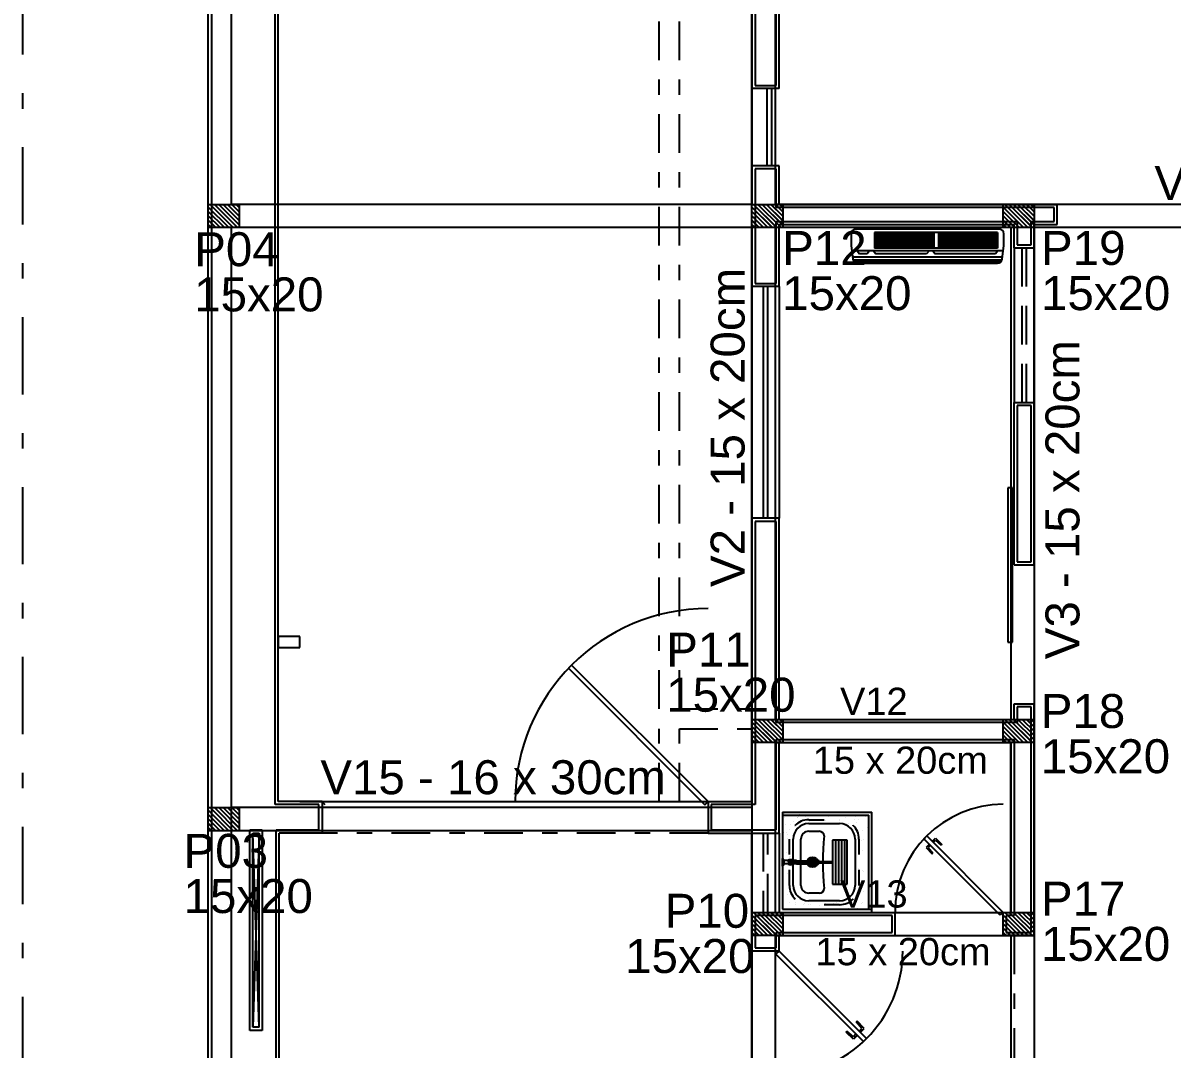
# Model space of a CAD drawing. Header units: millimetres. Extents: x 2317 to 2736, y 1295 to 1343.
# Drawn here: x 2695.79 to 2703.23, y 1311.2 to 1317.84 of the extents above; entities that cross this region are included whole.
import ezdxf

# ---------------------------------------------------------------- set-up
doc = ezdxf.new("R2010")
doc.units = ezdxf.units.MM
doc.linetypes.add('DASHDOT', pattern=[1, 0.5, -0.25, 0, -0.25])
doc.linetypes.add('HIDDEN', pattern=[0.375, 0.25, -0.125])
for name, color, linetype in [('ARQUITETONICO', 8, 'Continuous'), ('LOUÇAS E METAIS', 5, 'Continuous'), ('PILARES', 1, 'Continuous'), ('VIGAS', 5, 'Continuous')]:
    doc.layers.add(name, color=color, linetype=linetype)
doc.layers.add('LC-Textos', color=3, linetype='Continuous', lineweight=20)
doc.styles.add('Arial', font='arial.ttf')

# ---------------------------------------------------------------- blocks, each defined once
blk = doc.blocks.new('*E10')
at = {"layer": 'LOUÇAS E METAIS'}
blk.add_ellipse((486.9, -52), major_axis=(0, -4.75), ratio=0.103175, start_param=0, end_param=3.141593, dxfattribs=at)
blk = doc.blocks.new('eletrico')
at = {"layer": 'ARQUITETONICO', "linetype": 'DASHDOT'}
blk.add_line((-6.347, -14.246), (-6.347, 12.39), dxfattribs=at)
at = {"layer": 'ARQUITETONICO'}
for p, q in [((-5.147, -7.728), (-5.147, 12.39)), ((-5.127, 12.37), (-5.127, -7.748)), ((-4.714, 0.698), (-4.714, 12.37)), ((-4.694, 0.718), (-4.694, 12.39)), ((-1.627, 5.334), (-1.627, 8.564)), ((-1.607, 8.544), (-1.607, 5.354)), ((-1.47, 5.354), (-1.47, 8.454)), ((-1.45, 5.334), (-1.45, 8.434)), ((-1.45, 5.334), (-1.627, 5.334)), ((-1.627, 4.834), (-1.627, 5.334)), ((-1.607, 5.354), (-1.47, 5.354)), ((-1.53, 5.334), (-1.53, 4.834)), ((-1.5, 5.334), (-1.5, 4.834)), ((-1.627, 4.052), (-1.627, 4.834)), ((-1.45, 4.834), (-1.627, 4.834)), ((-1.47, 4.814), (-1.607, 4.814)), ((-1.607, 4.814), (-1.607, 4.072)), ((-1.47, 4.564), (-1.47, 4.814)), ((-1.45, 4.584), (-1.45, 4.834)), ((0.33, 4.564), (-1.47, 4.564)), ((-1.45, 4.584), (0.35, 4.584)), ((-1.45, 4.584), (0.35, 4.584)), ((0.33, 4.474), (0.33, 4.564)), ((0.35, 4.454), (0.35, 4.584)), ((-1.47, 4.072), (-1.47, 4.474)), ((-1.47, 4.474), (0.09, 4.474)), ((0.09, 4.474), (0.09, 4.322)), ((0.18, 4.322), (0.18, 4.474)), ((0.18, 4.474), (0.33, 4.474)), ((-1.45, 4.052), (-1.45, 4.454)), ((-1.45, 4.454), (0.07, 4.454)), ((0.07, 4.302), (0.07, 4.454)), ((0.2, 4.302), (0.2, 4.454)), ((0.2, 4.454), (0.35, 4.454)), ((0.09, 4.322), (0.18, 4.322)), ((0.07, 4.302), (0.2, 4.302)), ((0.07, 4.302), (0.07, 3.302)), ((0.2, 3.302), (0.2, 4.302)), ((-1.45, 4.052), (-1.627, 4.052)), ((-1.627, 2.552), (-1.627, 4.052)), ((-1.607, 4.072), (-1.47, 4.072)), ((-1.5535, 4.052), (-1.5535, 2.552)), ((-1.5235, 2.552), (-1.5235, 4.052)), ((-1.45, 4.052), (-1.45, 2.552)), ((0.07, 2.25), (0.07, 3.302)), ((0.07, 3.302), (0.2, 3.302)), ((0.18, 3.282), (0.09, 3.282)), ((0.09, 3.282), (0.09, 2.27)), ((0.18, 2.27), (0.18, 3.282)), ((0.2, 2.25), (0.2, 3.302)), ((0.03, 2.75), (0.03, 1.75)), ((0.06, 2.75), (0.03, 2.75)), ((0.06, 1.75), (0.06, 2.75)), ((-1.627, 0.718), (-1.627, 2.552)), ((-1.45, 2.552), (-1.627, 2.552)), ((-1.47, 2.532), (-1.607, 2.532)), ((-1.607, 2.532), (-1.607, 0.698)), ((-1.47, 1.23), (-1.47, 2.532)), ((-1.45, 1.25), (-1.45, 2.552)), ((0.07, 2.25), (0.2, 2.25)), ((0.09, 2.27), (0.18, 2.27)), ((-4.554, 1.7858), (-4.694, 1.7858)), ((-4.694, 1.7858), (-4.694, 1.7158)), ((-4.554, 1.7158), (-4.554, 1.7858)), ((-4.694, 1.7158), (-4.554, 1.7158)), ((0.03, 1.75), (0.06, 1.75)), ((-2.7944, 1.6019), (-2.8156, 1.5807)), ((-2.8156, 1.5807), (-1.9317, 0.6968)), ((-1.9105, 0.718), (-2.7944, 1.6019)), ((0.07, 1.25), (0.07, 1.35)), ((0.07, 1.35), (0.2, 1.35)), ((0.2, -0.15), (0.2, 1.35)), ((0.18, 1.33), (0.09, 1.33)), ((0.09, 1.33), (0.09, 1.23)), ((0.18, -0.13), (0.18, 1.33)), ((0.09, 1.23), (-1.47, 1.23)), ((-1.45, 1.25), (0.07, 1.25)), ((-1.47, 0.534), (-1.47, 1.12)), ((-1.47, 1.12), (0.07, 1.12)), ((0.07, 1.12), (0.07, -0.02)), ((-1.45, 0.514), (-1.45, 1.1)), ((-1.45, 1.1), (0.05, 1.1)), ((0.05, 0), (0.05, 1.1)), ((-4.4305, 0.698), (-4.714, 0.698)), ((-4.4105, 0.718), (-4.694, 0.718)), ((-4.4305, 0.534), (-4.4305, 0.698)), ((-4.4105, 0.718), (-4.4105, 0.514)), ((-4.4105, 0.718), (-1.9105, 0.718)), ((-4.3893, 0.6968), (-4.4105, 0.718)), ((-1.9317, 0.6968), (-1.9105, 0.718)), ((-1.9105, 0.718), (-1.627, 0.718)), ((-1.9105, 0.718), (-1.9105, 0.514)), ((-1.607, 0.698), (-1.8905, 0.698)), ((-1.8905, 0.698), (-1.8905, 0.534)), ((-1.43, 0.65), (-0.85, 0.65)), ((-1.43, 0.65), (-1.43, 0.02)), ((-1.43, 0.63), (-0.87, 0.63)), ((-1.4173, 0.6387), (-1.4173, 0.6387)), ((-1.4138, 0.6122), (-1.4138, 0.6122)), ((-1.402, 0.6496), (-1.402, 0.6496)), ((-1.3345, 0.6148), (-1.3345, 0.6148)), ((-1.3344, 0.6113), (-1.3344, 0.6113)), ((-1.3258, 0.6206), (-1.3258, 0.6206)), ((-1.3208, 0.6362), (-1.3208, 0.6362)), ((-1.283, 0.6178), (-1.283, 0.6178)), ((-1.1485, 0.5956), (-1.1485, 0.5956)), ((-1.1394, 0.6226), (-1.1394, 0.6226)), ((-1.1292, 0.6197), (-1.1292, 0.6197)), ((-1.0613, 0.5979), (-1.0613, 0.5979)), ((-1.0232, 0.6425), (-1.0232, 0.6425)), ((-1.0197, 0.616), (-1.0197, 0.616)), ((-0.9634, 0.6011), (-0.9634, 0.6011)), ((-0.959, 0.6182), (-0.959, 0.6182)), ((-0.9504, 0.6276), (-0.9504, 0.6276)), ((-0.9389, 0.6011), (-0.9389, 0.6011)), ((-0.8889, 0.6216), (-0.8889, 0.6216)), ((-0.87, 0.02), (-0.87, 0.63)), ((-0.85, 0.02), (-0.85, 0.65)), ((-4.878, 0.534), (-4.798, 0.534)), ((-4.878, -0.764), (-4.878, 0.534)), ((-4.798, 0.534), (-4.798, -0.764)), ((-4.708, -7.648), (-4.708, 0.534)), ((-4.708, 0.534), (-4.4305, 0.534)), ((-1.8905, 0.534), (-1.47, 0.534)), ((-1.4083, 0.5709), (-1.4083, 0.5709)), ((-1.3836, 0.5376), (-1.3836, 0.5376)), ((-1.3749, 0.5671), (-1.3749, 0.5671)), ((-1.3549, 0.5883), (-1.3549, 0.5883)), ((-1.2595, 0.575), (-1.0595, 0.575)), ((-1.2595, 0.525), (-1.1895, 0.525)), ((-1.2571, 0.5915), (-1.2571, 0.5915)), ((-1.2564, 0.5787), (-1.2564, 0.5787)), ((-1.1592, 0.5947), (-1.1592, 0.5947)), ((-1.0143, 0.5747), (-1.0143, 0.5747)), ((-0.9995, 0.574), (-0.9995, 0.574)), ((-0.9526, 0.5796), (-0.9526, 0.5796)), ((-0.9108, 0.5326), (-0.9108, 0.5326)), ((-0.8798, 0.5526), (-0.8798, 0.5526)), ((-0.8763, 0.5261), (-0.8763, 0.5261)), ((-0.8745, 0.5435), (-0.8745, 0.5435)), ((-4.858, -0.744), (-4.858, 0.514)), ((-4.858, 0.514), (-4.818, 0.514)), ((-4.818, -0.744), (-4.858, 0.514)), ((-4.818, 0.514), (-4.858, -0.744)), ((-4.818, -0.744), (-4.818, 0.514)), ((-4.688, -7.628), (-4.688, 0.514)), ((-4.4105, 0.514), (-4.688, 0.514)), ((-1.9105, 0.514), (-1.45, 0.514)), ((-1.627, 0), (-1.627, 0.514)), ((-1.45, 0.514), (-1.45, 0)), ((-1.4298, 0.5072), (-1.4298, 0.5072)), ((-1.4212, 0.5165), (-1.4212, 0.5165)), ((-1.4003, 0.5166), (-1.4003, 0.5166)), ((-1.3993, 0.5019), (-1.3993, 0.5019)), ((-1.3958, 0.4755), (-1.3958, 0.4755)), ((-1.3595, 0.175), (-1.3595, 0.475)), ((-1.3095, 0.175), (-1.3095, 0.475)), ((-1.106, 0.4669), (-1.106, 0.1831)), ((-1.0095, 0.4669), (-1.106, 0.4669)), ((-1.0865, 0.4669), (-1.0865, 0.1831)), ((-1.0671, 0.4669), (-1.0671, 0.1831)), ((-1.0476, 0.4669), (-1.0476, 0.1831)), ((-1.0281, 0.4669), (-1.0281, 0.1831)), ((-1.0095, 0.1831), (-1.0095, 0.4669)), ((-0.9595, 0.475), (-0.9595, 0.175)), ((-0.9585, 0.4639), (-0.9585, 0.4639)), ((-0.9144, 0.4655), (-0.9144, 0.4655)), ((-0.9058, 0.4749), (-0.9058, 0.4749)), ((-0.8709, 0.4848), (-0.8709, 0.4848)), ((-0.5135, 0.4764), (-0.495, 0.495)), ((-0.0186, -0.0186), (-0.5135, 0.4764)), ((-0.495, 0.495), (0, 0)), ((-0.4594, 0.4594), (-0.4382, 0.4807)), ((-0.4533, 0.4533), (-0.4385, 0.468)), ((-0.4385, 0.468), (-0.402, 0.4364)), ((-0.4382, 0.4807), (-0.3979, 0.4404)), ((-1.4009, 0.3866), (-1.4009, 0.3866)), ((-1.3903, 0.4342), (-1.3903, 0.4342)), ((-1.3833, 0.3794), (-1.3833, 0.3794)), ((-0.9549, 0.4213), (-0.9549, 0.4213)), ((-0.9523, 0.4214), (-0.9523, 0.4214)), ((-0.9386, 0.4429), (-0.9386, 0.4429)), ((-0.9115, 0.4026), (-0.9115, 0.4026)), ((-0.8742, 0.3853), (-0.8742, 0.3853)), ((-0.478, 0.4409), (-0.4993, 0.4196)), ((-0.4993, 0.4196), (-0.459, 0.3794)), ((-0.4718, 0.4347), (-0.4865, 0.42)), ((-0.4865, 0.42), (-0.4549, 0.3834)), ((-0.459, 0.3794), (-0.4549, 0.3834)), ((-0.3979, 0.4404), (-0.402, 0.4364)), ((-1.43, 0.3), (-1.43, 0.35)), ((-1.43, 0.35), (-1.427, 0.35)), ((-1.43, 0.3), (-1.427, 0.3)), ((-1.427, 0.35), (-1.422, 0.343)), ((-1.427, 0.3), (-1.427, 0.35)), ((-1.427, 0.3), (-1.422, 0.307)), ((-1.4257, 0.3103), (-1.4257, 0.3103)), ((-1.422, 0.307), (-1.422, 0.343)), ((-1.422, 0.307), (-1.422, 0.343)), ((-1.422, 0.307), (-1.422, 0.343)), ((-1.422, 0.3078), (-1.422, 0.3422)), ((-1.422, 0.3415), (-1.422, 0.3085)), ((-1.421, 0.3415), (-1.422, 0.3415)), ((-1.422, 0.3408), (-1.422, 0.3092)), ((-1.422, 0.311), (-1.422, 0.339)), ((-1.422, 0.3153), (-1.422, 0.3348)), ((-1.421, 0.3085), (-1.422, 0.3085)), ((-1.42, 0.3405), (-1.42, 0.3095)), ((-1.3981, 0.336), (-1.42, 0.336)), ((-1.3981, 0.314), (-1.42, 0.314)), ((-1.3852, 0.3545), (-1.3852, 0.3545)), ((-1.3813, 0.3652), (-1.3813, 0.3652)), ((-1.3778, 0.3388), (-1.3778, 0.3388)), ((-1.377, 0.325), (-1.3618, 0.3402)), ((-1.3618, 0.3098), (-1.377, 0.325)), ((-1.3766, 0.3638), (-1.3766, 0.3638)), ((-1.3498, 0.3318), (-1.3683, 0.3318)), ((-1.3498, 0.3183), (-1.3683, 0.3183)), ((-1.338, 0.336), (-1.3559, 0.336)), ((-1.338, 0.314), (-1.3559, 0.314)), ((-1.3498, 0.3318), (-1.3488, 0.3318)), ((-1.3498, 0.3183), (-1.3488, 0.3183)), ((-1.3488, 0.3298), (-1.1091, 0.3298)), ((-1.3488, 0.3203), (-1.1091, 0.3203)), ((-1.3488, 0.3183), (-1.3488, 0.3183)), ((-1.338, 0.336), (-1.338, 0.3298)), ((-1.338, 0.3345), (-1.202, 0.3345)), ((-1.338, 0.3203), (-1.338, 0.314)), ((-1.338, 0.3155), (-1.202, 0.3155)), ((-0.9568, 0.3309), (-0.9568, 0.3309)), ((-1.3959, 0.2494), (-1.3959, 0.2494)), ((-1.3723, 0.2975), (-1.3723, 0.2975)), ((-1.3633, 0.2285), (-1.3633, 0.2285)), ((-0.952, 0.2632), (-0.952, 0.2632)), ((-0.9384, 0.2847), (-0.9384, 0.2847)), ((-0.9103, 0.2686), (-0.9103, 0.2686)), ((-0.9065, 0.2654), (-0.9065, 0.2654)), ((-0.8739, 0.2271), (-0.8739, 0.2271)), ((-1.383, 0.2212), (-1.383, 0.2212)), ((-1.3811, 0.1575), (-1.3811, 0.1575)), ((-1.3598, 0.202), (-1.3598, 0.202)), ((-1.106, 0.1831), (-1.0095, 0.1831)), ((-0.9574, 0.201), (-0.9574, 0.201)), ((-0.9566, 0.218), (-0.9566, 0.218)), ((-1.4274, 0.107), (-1.4274, 0.107)), ((-1.3942, 0.1165), (-1.3942, 0.1165)), ((-1.3453, 0.0917), (-1.3453, 0.0917)), ((-1.1895, 0.125), (-1.2595, 0.125)), ((-1.0595, 0.075), (-1.2595, 0.075)), ((-0.9517, 0.105), (-0.9517, 0.105)), ((-0.9512, 0.0955), (-0.9512, 0.0955)), ((-0.9381, 0.1265), (-0.9381, 0.1265)), ((-0.9048, 0.1325), (-0.9048, 0.1325)), ((-1.627, -0.25), (-1.627, 0)), ((-1.627, 0), (-0.7, 0)), ((-1.43, 0.02), (-0.85, 0.02)), ((-1.3828, 0.063), (-1.3828, 0.063)), ((-1.344, 0.051), (-1.344, 0.051)), ((-1.3418, 0.0653), (-1.3418, 0.0653)), ((-1.3363, 0.024), (-1.3363, 0.024)), ((-1.296, 0.049), (-1.296, 0.049)), ((-1.2874, 0.0584), (-1.2874, 0.0584)), ((-1.2461, 0.0542), (-1.2461, 0.0542)), ((-1.211, 0.0708), (-1.211, 0.0708)), ((-1.2061, 0.023), (-1.2061, 0.023)), ((-1.1925, 0.0444), (-1.1925, 0.0444)), ((-1.1482, 0.0574), (-1.1482, 0.0574)), ((-1.1011, 0.0604), (-1.1011, 0.0604)), ((-1.0789, 0.064), (-1.0789, 0.064)), ((-1.0765, 0.0486), (-1.0765, 0.0486)), ((-1.073, 0.0222), (-1.073, 0.0222)), ((-1.0503, 0.0606), (-1.0503, 0.0606)), ((-1.0008, 0.0279), (-1.0008, 0.0279)), ((-0.9525, 0.0638), (-0.9525, 0.0638)), ((-0.9477, 0.069), (-0.9477, 0.069)), ((-0.9422, 0.0277), (-0.9422, 0.0277)), ((-0.9206, 0.056), (-0.9206, 0.056)), ((-0.912, 0.0653), (-0.912, 0.0653)), ((-0.8736, 0.0689), (-0.8736, 0.0689)), ((-0.85, 0), (-0.85, 0.02)), ((-0.7, -0.15), (-0.7, 0)), ((-0.7, 0), (0, 0)), ((0, 0), (-0.0186, -0.0186)), ((0, -0.15), (0, 0)), ((0, 0), (0.05, 0)), ((-0.72, -0.02), (-1.607, -0.02)), ((-1.607, -0.02), (-1.607, -0.23)), ((-0.72, -0.13), (-0.72, -0.02)), ((0.07, -0.02), (0.02, -0.02)), ((0.02, -0.02), (0.02, -0.13)), ((-1.47, -0.23), (-1.47, -0.13)), ((-1.47, -0.13), (-0.72, -0.13)), ((0.02, -0.13), (0.18, -0.13)), ((-1.45, -0.15), (-0.7, -0.15)), ((-1.45, -0.25), (-1.45, -0.15)), ((0, -0.15), (0.2, -0.15)), ((-1.45, -0.25), (-1.627, -0.25)), ((-1.627, -1.05), (-1.627, -0.25)), ((-1.607, -0.23), (-1.47, -0.23)), ((-1.45, -0.25), (-1.4712, -0.2712)), ((-1.4712, -0.2712), (-0.9055, -0.8369)), ((-0.8843, -0.8157), (-1.45, -0.25)), ((-4.818, -0.744), (-4.858, -0.744)), ((-0.9466, -0.7048), (-0.9513, -0.7094)), ((-0.9152, -0.7512), (-0.9513, -0.7094)), ((-0.9006, -0.7508), (-0.9466, -0.7048)), ((-4.798, -0.764), (-4.878, -0.764)), ((-1.0164, -0.7746), (-1.0118, -0.7699)), ((-0.9704, -0.8206), (-1.0164, -0.7746)), ((-0.97, -0.806), (-1.0118, -0.7699)), ((-0.9461, -0.7963), (-0.9704, -0.8206)), ((-0.9532, -0.7892), (-0.97, -0.806)), ((-0.932, -0.768), (-0.9152, -0.7512)), ((-0.9249, -0.7751), (-0.9006, -0.7508)), ((-0.9055, -0.8369), (-0.8843, -0.8157))]:
    blk.add_line(p, q, dxfattribs=at)
at = {"layer": 'ARQUITETONICO', "linetype": 'DASHDOT', "ltscale": 0.5}
for p, q in [((-2.227, 1.318), (-2.227, 9.814)), ((-2.097, 1.318), (-2.097, 9.684)), ((-2.097, 1.318), (-1.627, 1.318)), ((-2.227, 0.718), (-2.227, 1.188)), ((-2.097, 0.718), (-2.097, 1.188)), ((-2.097, 1.188), (-1.627, 1.188)), ((-4.554, 0.718), (-1.627, 0.718)), ((-1.9105, 0.514), (-4.4105, 0.514)), ((0.07, -0.15), (0.07, -1.15)), ((0.2, -0.15), (0.2, -1.15))]:
    blk.add_line(p, q, dxfattribs=at)
at = {"layer": 'ARQUITETONICO', "ltscale": 0.5}
for p, q in [((-0.985, 4.394), (-0.985, 4.319)), ((-0.025, 4.424), (-0.955, 4.424)), ((-0.315, 4.4028), (-0.8325, 4.4028)), ((-0.8325, 4.4028), (-0.8325, 4.301)), ((-0.7862, 4.4028), (-0.7862, 4.301)), ((-0.74, 4.4028), (-0.74, 4.301)), ((-0.6937, 4.4028), (-0.6937, 4.301)), ((-0.6475, 4.4028), (-0.6475, 4.301)), ((-0.6012, 4.4028), (-0.6012, 4.301)), ((-0.555, 4.4028), (-0.555, 4.301)), ((-0.5087, 4.4028), (-0.5087, 4.301)), ((-0.45, 4.4028), (-0.45, 4.301)), ((-0.42, 4.4028), (-0.42, 4.301)), ((-0.3612, 4.4028), (-0.3612, 4.301)), ((-0.315, 4.4028), (-0.315, 4.301)), ((-0.0375, 4.4028), (-0.315, 4.4028)), ((-0.2687, 4.4028), (-0.2687, 4.301)), ((-0.2225, 4.4028), (-0.2225, 4.301)), ((-0.1762, 4.4028), (-0.1762, 4.301)), ((-0.13, 4.4028), (-0.13, 4.301)), ((-0.0837, 4.4028), (-0.0837, 4.301)), ((-0.0375, 4.4028), (-0.0375, 4.301)), ((0.005, 4.319), (0.005, 4.394)), ((-0.985, 4.319), (-0.9726, 4.2288)), ((-0.45, 4.3896), (-0.8325, 4.3896)), ((-0.45, 4.3756), (-0.8325, 4.3756)), ((-0.45, 4.3635), (-0.8325, 4.3635)), ((-0.45, 4.351), (-0.8325, 4.351)), ((-0.45, 4.3385), (-0.8325, 4.3385)), ((-0.45, 4.326), (-0.8325, 4.326)), ((-0.0375, 4.3896), (-0.42, 4.3896)), ((-0.0375, 4.3756), (-0.42, 4.3756)), ((-0.0375, 4.3635), (-0.42, 4.3635)), ((-0.0375, 4.351), (-0.42, 4.351)), ((-0.0375, 4.3385), (-0.42, 4.3385)), ((-0.0375, 4.326), (-0.42, 4.326)), ((-0.0074, 4.2288), (0.005, 4.319)), ((0.0002, 4.284), (-0.9802, 4.284)), ((-0.0055, 4.2428), (-0.9745, 4.2428)), ((-0.945, 4.284), (-0.9295, 4.2638)), ((-0.881, 4.2638), (-0.9295, 4.2638)), ((-0.8656, 4.284), (-0.881, 4.2638)), ((-0.8404, 4.284), (-0.825, 4.2638)), ((-0.45, 4.3135), (-0.8325, 4.3135)), ((-0.315, 4.301), (-0.8325, 4.301)), ((-0.4959, 4.2638), (-0.825, 4.2638)), ((-0.4804, 4.284), (-0.4959, 4.2638)), ((-0.4559, 4.284), (-0.4405, 4.2638)), ((-0.0505, 4.2638), (-0.4405, 4.2638)), ((-0.0375, 4.3135), (-0.42, 4.3135)), ((-0.0375, 4.301), (-0.315, 4.301)), ((-0.035, 4.284), (-0.0505, 4.2638)), ((-0.009, 4.2231), (-0.971, 4.2231)), ((-0.0191, 4.2099), (-0.9609, 4.2099)), ((-0.9431, 4.204), (-0.0369, 4.204))]:
    blk.add_line(p, q, dxfattribs=at)
at = {"layer": 'ARQUITETONICO', "linetype": 'HIDDEN'}
for p, q in [((0.12, 4.302), (0.12, 3.302)), ((0.15, 3.302), (0.15, 4.302)), ((-1.5535, 0.514), (-1.5535, 0)), ((-1.5235, 0), (-1.5235, 0.514))]:
    blk.add_line(p, q, dxfattribs=at)
at = {"layer": 'ARQUITETONICO', "linetype": 'HIDDEN', "ltscale": 0.1}
for p, q in [((-1.2595, 0.6), (-1.0595, 0.6)), ((-1.3845, 0.175), (-1.3845, 0.475)), ((-0.9345, 0.475), (-0.9345, 0.175)), ((-1.0595, 0.05), (-1.2595, 0.05))]:
    blk.add_line(p, q, dxfattribs=at)
at = {"layer": 'ARQUITETONICO'}
for centre, radius in [((-1.377, 0.325), 0.011), ((-1.377, 0.325), 0.00911), ((-1.377, 0.325), 0.00711), ((-1.2345, 0.325), 0.0325), ((-1.2345, 0.325), 0.0225)]:
    blk.add_circle(centre, radius, dxfattribs=at)
at = {"layer": 'ARQUITETONICO', "ltscale": 0.5}
for centre, start, end in [((-0.955, 4.394), 90, 180), ((-0.025, 4.394), 360, 90), ((-0.9431, 4.234), 190, 270), ((-0.0369, 4.234), 270, 350)]:
    blk.add_arc(centre, 0.03, start, end, dxfattribs=at)
at = {"layer": 'ARQUITETONICO'}
for centre, radius, start, end in [((-1.9105, 0.718), 1.25, 90, 180), ((0, 0), 0.7, 90, 180), ((-1.2595, 0.475), 0.1, 90, 180), ((-1.2595, 0.475), 0.05, 90, 180), ((-1.1895, 0.495), 0.03, 0, 90), ((-1.0595, 0.475), 0.1, 0, 90), ((0.5142, 0.325), 1.6823, 174.20017, 185.79983), ((-1.421, 0.3405), 0.001, 0, 90), ((-1.421, 0.3095), 0.001, 270, 0), ((-1.3981, 0.346), 0.01, 270, 292.51048), ((-1.3981, 0.304), 0.01, 67.48952, 90), ((-1.377, 0.3037), 0.0373, 62.38264, 117.61736), ((-1.377, 0.3463), 0.0373, 242.38264, 297.61736), ((-1.377, 0.325), 0.013, 31.28067, 328.71933), ((-1.3559, 0.346), 0.01, 247.48952, 270), ((-1.3559, 0.304), 0.01, 90, 112.51048), ((-1.202, 0.325), 0.012, 23.31796, 127.65846), ((-1.202, 0.325), 0.012, 232.34154, 336.68204), ((-1.202, 0.325), 0.0095, 30, 90), ((-1.202, 0.325), 0.0095, 270, 330), ((-1.2595, 0.175), 0.1, 180, 270), ((-1.2595, 0.175), 0.05, 180, 270), ((-1.1895, 0.155), 0.03, 270, 0), ((-1.0595, 0.175), 0.1, 270, 360), ((-1.45, -0.25), 0.8, 270, 0)]:
    blk.add_arc(centre, radius, start, end, dxfattribs=at)
at = {"layer": 'ARQUITETONICO', "linetype": 'HIDDEN', "ltscale": 0.1}
for centre, start, end in [((-1.2595, 0.475), 90, 180), ((-1.0595, 0.475), 0, 90), ((-1.2595, 0.175), 180, 270), ((-1.0595, 0.175), 270, 360)]:
    blk.add_arc(centre, 0.125, start, end, dxfattribs=at)
at = {"layer": 'ARQUITETONICO', "extrusion": (0, 0, -1)}
for centre, major_axis, ratio, start_param, end_param in [((-1.3488, 0.325), (0, 0.00675), 0.145907, 2.351393, 7.073385), ((-1.1091, 0.325), (0, 0.00475), 0.866025, 3.141593, 9.424778)]:
    blk.add_ellipse(centre, major_axis=major_axis, ratio=ratio, start_param=start_param, end_param=end_param, dxfattribs=at)
at = {"layer": 'ARQUITETONICO', "xscale": -0.0009999999999763531, "yscale": 0.0009999999999763531, "zscale": 0.0009999999999763531}
blk.add_blockref('*E10', (-0.8619, 0.377), dxfattribs=at)

msp = doc.modelspace()

# ---------------------------------------------------------------- hatches: boundary and pattern name
h = msp.add_hatch()
h.set_pattern_fill('JIS_LC_20', color=256, scale=0.001, angle=90, style=0)
h.set_pattern_definition([(135, (4019.398462, -1346.571414), (-0.01414213562, -0.01414213562), []), (135, (4019.398462, -1346.571014), (-0.01414213562, -0.01414213562), [])])
h.paths.add_polyline_path([(2696.992, 1316.668), (2696.992, 1316.593), (2697.192, 1316.593), (2697.192, 1316.668)])
h.paths.add_polyline_path([(2696.992, 1316.593), (2696.992, 1316.518), (2697.192, 1316.518), (2697.192, 1316.593)])
h = msp.add_hatch()
h.set_pattern_fill('JIS_LC_20', color=256, scale=0.001, angle=-90, style=0)
h.set_pattern_definition([(315, (1378.30556, 3979.757384), (0.01414213562, 0.01414213562), []), (315, (1378.30556, 3979.756984), (0.01414213562, 0.01414213562), [])])
h.paths.add_polyline_path([(2700.712, 1316.518), (2700.712, 1316.593), (2700.512, 1316.593), (2700.512, 1316.518)])
h.paths.add_polyline_path([(2700.712, 1316.593), (2700.712, 1316.668), (2700.512, 1316.668), (2700.512, 1316.593)])
h = msp.add_hatch()
h.set_pattern_fill('JIS_LC_20', color=256, scale=0.001, angle=-90, style=0)
h.set_pattern_definition([(315, (1379.93256, 3979.757384), (0.01414213562, 0.01414213562), []), (315, (1379.93256, 3979.756984), (0.01414213562, 0.01414213562), [])])
h.paths.add_polyline_path([(2702.339, 1316.518), (2702.339, 1316.593), (2702.139, 1316.593), (2702.139, 1316.518)])
h.paths.add_polyline_path([(2702.339, 1316.593), (2702.339, 1316.668), (2702.139, 1316.668), (2702.139, 1316.593)])
h = msp.add_hatch()
h.set_pattern_fill('JIS_LC_20', color=256, scale=0.001, angle=-90, style=0)
h.set_pattern_definition([(315, (1378.30556, 3976.423392), (0.01414213562, 0.01414213562), []), (315, (1378.30556, 3976.422992), (0.01414213562, 0.01414213562), [])])
h.paths.add_polyline_path([(2700.712, 1313.184), (2700.712, 1313.259), (2700.512, 1313.259), (2700.512, 1313.184)])
h.paths.add_polyline_path([(2700.712, 1313.259), (2700.712, 1313.334), (2700.512, 1313.334), (2700.512, 1313.259)])
h = msp.add_hatch()
h.set_pattern_fill('JIS_LC_20', color=256, scale=0.001, angle=-90, style=0)
h.set_pattern_definition([(315, (1379.93256, 3976.423392), (0.01414213562, 0.01414213562), []), (315, (1379.93256, 3976.422992), (0.01414213562, 0.01414213562), [])])
h.paths.add_polyline_path([(2702.339, 1313.184), (2702.339, 1313.259), (2702.139, 1313.259), (2702.139, 1313.184)])
h.paths.add_polyline_path([(2702.339, 1313.259), (2702.339, 1313.334), (2702.139, 1313.334), (2702.139, 1313.259)])
h = msp.add_hatch()
h.set_pattern_fill('JIS_LC_20', color=256, scale=0.001, angle=90, style=0)
h.set_pattern_definition([(135, (4019.398462, -1350.476846), (-0.01414213562, -0.01414213562), []), (135, (4019.398462, -1350.476446), (-0.01414213562, -0.01414213562), [])])
h.paths.add_polyline_path([(2696.992, 1312.7626), (2696.992, 1312.6876), (2697.192, 1312.6876), (2697.192, 1312.7626)])
h.paths.add_polyline_path([(2696.992, 1312.6876), (2696.992, 1312.6126), (2697.192, 1312.6126), (2697.192, 1312.6876)])
h = msp.add_hatch()
h.set_pattern_fill('JIS_LC_20', color=256, scale=0.001, angle=-90, style=0)
h.set_pattern_definition([(315, (1378.30556, 3975.173392), (0.01414213562, 0.01414213562), []), (315, (1378.30556, 3975.172992), (0.01414213562, 0.01414213562), [])])
h.paths.add_polyline_path([(2700.712, 1311.934), (2700.712, 1312.009), (2700.512, 1312.009), (2700.512, 1311.934)])
h.paths.add_polyline_path([(2700.712, 1312.009), (2700.712, 1312.084), (2700.512, 1312.084), (2700.512, 1312.009)])
h = msp.add_hatch()
h.set_pattern_fill('JIS_LC_20', color=256, scale=0.001, angle=-90, style=0)
h.set_pattern_definition([(315, (1379.93256, 3975.173392), (0.01414213562, 0.01414213562), []), (315, (1379.93256, 3975.172992), (0.01414213562, 0.01414213562), [])])
h.paths.add_polyline_path([(2702.339, 1311.934), (2702.339, 1312.009), (2702.139, 1312.009), (2702.139, 1311.934)])
h.paths.add_polyline_path([(2702.339, 1312.009), (2702.339, 1312.084), (2702.139, 1312.084), (2702.139, 1312.009)])

# ---------------------------------------------------------------- linework, layer by layer
at = {"layer": 'PILARES'}
for points in [[(2696.992, 1316.518), (2696.992, 1316.668), (2697.192, 1316.668), (2697.192, 1316.518)], [(2700.712, 1316.668), (2700.712, 1316.518), (2700.512, 1316.518), (2700.512, 1316.668)], [(2702.339, 1316.668), (2702.339, 1316.518), (2702.139, 1316.518), (2702.139, 1316.668)], [(2700.712, 1313.334), (2700.712, 1313.184), (2700.512, 1313.184), (2700.512, 1313.334)], [(2702.339, 1313.334), (2702.339, 1313.184), (2702.139, 1313.184), (2702.139, 1313.334)], [(2696.992, 1312.6126), (2696.992, 1312.7626), (2697.192, 1312.7626), (2697.192, 1312.6126)], [(2700.712, 1312.084), (2700.712, 1311.934), (2700.512, 1311.934), (2700.512, 1312.084)], [(2702.339, 1312.084), (2702.339, 1311.934), (2702.139, 1311.934), (2702.139, 1312.084)]]:
    msp.add_lwpolyline(points, close=True, dxfattribs=at)
at = {"layer": 'VIGAS'}
for p, q in [((2696.992, 1304.156), (2696.992, 1320.668)), ((2697.142, 1316.668), (2697.142, 1320.518)), ((2700.512, 1320.518), (2700.512, 1316.668)), ((2700.662, 1320.518), (2700.662, 1316.668)), ((2700.512, 1316.668), (2697.142, 1316.668)), ((2705.764, 1316.668), (2700.662, 1316.668)), ((2697.142, 1304.306), (2697.142, 1316.518)), ((2700.512, 1316.518), (2697.142, 1316.518)), ((2700.512, 1316.518), (2700.512, 1304.306)), ((2703.559, 1316.518), (2700.662, 1316.518)), ((2700.662, 1316.518), (2700.662, 1313.334)), ((2702.189, 1316.518), (2702.189, 1313.334)), ((2702.339, 1316.518), (2702.339, 1307.834)), ((2700.662, 1313.334), (2702.189, 1313.334)), ((2700.662, 1313.184), (2700.662, 1312.084)), ((2700.662, 1313.184), (2702.189, 1313.184)), ((2702.189, 1313.184), (2702.189, 1312.084)), ((2700.512, 1312.7626), (2697.142, 1312.7626)), ((2700.512, 1312.6126), (2697.142, 1312.6126)), ((2700.662, 1312.084), (2702.189, 1312.084)), ((2700.662, 1311.934), (2700.662, 1310.934)), ((2700.662, 1311.934), (2702.189, 1311.934)), ((2702.189, 1311.934), (2702.189, 1310.934))]:
    msp.add_line(p, q, dxfattribs=at)

# ---------------------------------------------------------------- block references
at = {"layer": 'ARQUITETONICO'}
msp.add_blockref('eletrico', (2702.139, 1312.084), dxfattribs=at)

# ---------------------------------------------------------------- texts
at = {"layer": 'LC-Textos', "attachment_point": 7, "line_spacing_factor": 0.798, "style": 'Arial'}
for s, insert, char_height, width in [('V10 - 15 x 30cm', (2703.1181, 1316.6938), 0.22, 2.21312), ('P04 15x20', (2696.9008, 1315.9725), 0.22, 0.819826), ('P12 15x20', (2700.7079, 1315.9804), 0.22, 0.819826), ('P19 15x20', (2702.3841, 1315.9806), 0.22, 0.819826), ('P11 15x20', (2699.9571, 1313.3803), 0.22, 0.819826), ('V12 ', (2701.0826, 1313.363), 0.176, 1.770496), ('P18 15x20', (2702.3825, 1312.9821), 0.22, 0.819826), ('  15 x 20cm ', (2700.7695, 1312.9791), 0.176, 1.770496), ('V15 - 16 x 30cm', (2697.7177, 1312.8461), 0.22, 2.21312), ('P03 15x20', (2696.8318, 1312.0768), 0.22, 0.819826), ('V13', (2701.0826, 1312.113), 0.176, 1.770496), ('P17 15x20', (2702.3836, 1311.7672), 0.22, 0.819826), ('   P10 15x20', (2699.6911, 1311.6886), 0.22, 0.819826), ('  15 x 20cm ', (2700.7868, 1311.7394), 0.176, 1.770496)]:
    msp.add_mtext(s, dxfattribs=dict(at, insert=insert, char_height=char_height, width=width))
at = {"layer": 'LC-Textos', "char_height": 0.22, "width": 2.21312, "attachment_point": 7, "rotation": 90, "line_spacing_factor": 0.798, "style": 'Arial'}
for s, insert in [('V2 - 15 x 20cm', (2700.4676, 1314.1906)), ('V3 - 15 x 20cm', (2702.6358, 1313.7232))]:
    msp.add_mtext(s, dxfattribs=dict(at, insert=insert))

doc.saveas('drawing.dxf')
